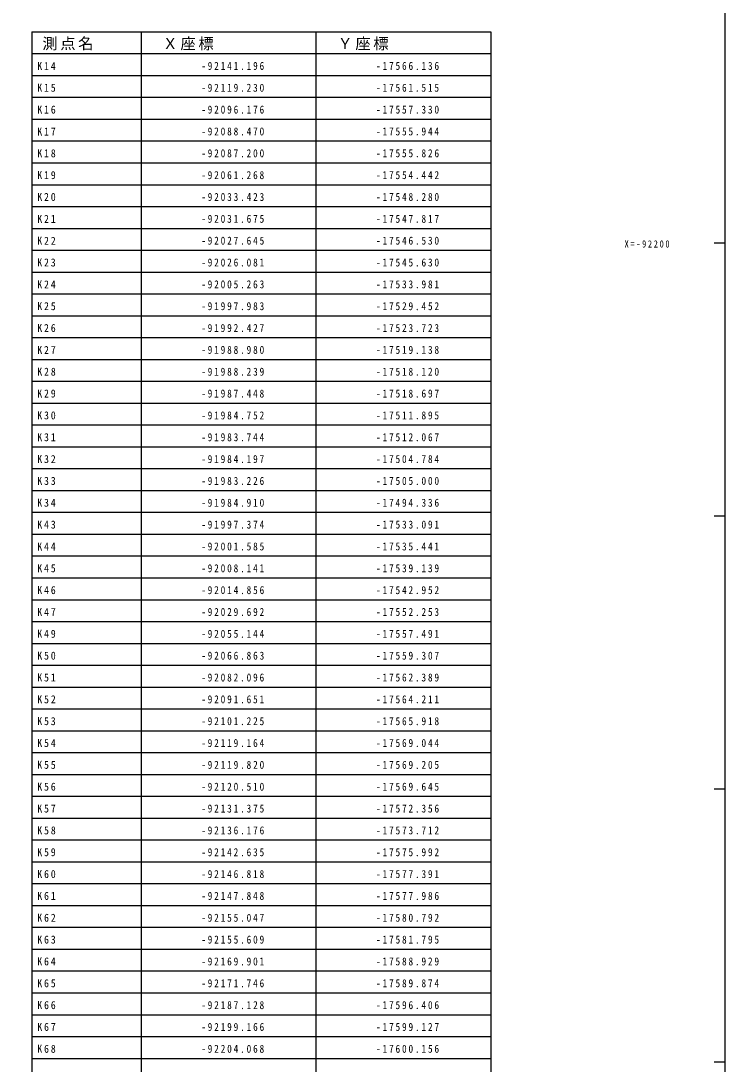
# Model space of a CAD drawing. Units: millimetres, scale not verified. Extents: x -200250 to 200250, y -256909 to 253091.
# Drawn here: x 135814 to 200250, y -106466 to -10938 of the extents above; entities that cross this region are included whole.
import ezdxf

# ---------------------------------------------------------------- set-up
doc = ezdxf.new("R2010")
doc.units = ezdxf.units.MM
doc.header["$LTSCALE"] = 1000
doc.layers.add('0-0_0', color=7, linetype='Continuous')
doc.styles.add('ＭＳ ゴシック', font='')
doc.styles.get('ＭＳ ゴシック').set_extended_font_data('MS Gothic')

msp = doc.modelspace()

# ---------------------------------------------------------------- linework, layer by layer
at = {"layer": '0-0_0'}
for p, q in [((136814, -11938), (178814, -11938)), ((136814, -11938), (136814, -239938)), ((146814, -11938), (146814, -239938)), ((162814, -11938), (162814, -239938)), ((178814, -11938), (178814, -239938)), ((136814, -13938), (178814, -13938)), ((136814, -15938), (178814, -15938)), ((136814, -17938), (178814, -17938)), ((136814, -19938), (178814, -19938)), ((136814, -21938), (178814, -21938)), ((136814, -23938), (178814, -23938)), ((136814, -25938), (178814, -25938)), ((136814, -27938), (178814, -27938)), ((136814, -29938), (178814, -29938)), ((199250, -31252), (200250, -31252)), ((136814, -31938), (178814, -31938)), ((136814, -33938), (178814, -33938)), ((136814, -35938), (178814, -35938)), ((136814, -37938), (178814, -37938)), ((136814, -39938), (178814, -39938)), ((136814, -41938), (178814, -41938)), ((136814, -43938), (178814, -43938)), ((136814, -45938), (178814, -45938)), ((136814, -47938), (178814, -47938)), ((136814, -49938), (178814, -49938)), ((136814, -51938), (178814, -51938)), ((136814, -53938), (178814, -53938)), ((136814, -55938), (178814, -55938)), ((199250, -56252), (200250, -56252)), ((136814, -57938), (178814, -57938)), ((136814, -59938), (178814, -59938)), ((136814, -61938), (178814, -61938)), ((136814, -63938), (178814, -63938)), ((136814, -65938), (178814, -65938)), ((136814, -67938), (178814, -67938)), ((136814, -69938), (178814, -69938)), ((136814, -71938), (178814, -71938)), ((136814, -73938), (178814, -73938)), ((136814, -75938), (178814, -75938)), ((136814, -77938), (178814, -77938)), ((136814, -79938), (178814, -79938)), ((136814, -81938), (178814, -81938)), ((199250, -81252), (200250, -81252)), ((136814, -83938), (178814, -83938)), ((136814, -85938), (178814, -85938)), ((136814, -87938), (178814, -87938)), ((136814, -89938), (178814, -89938)), ((136814, -91938), (178814, -91938)), ((136814, -93938), (178814, -93938)), ((136814, -95938), (178814, -95938)), ((136814, -97938), (178814, -97938)), ((136814, -99938), (178814, -99938)), ((136814, -101938), (178814, -101938)), ((136814, -103938), (178814, -103938)), ((136814, -105938), (178814, -105938)), ((199250, -106252), (200250, -106252))]:
    msp.add_line(p, q, dxfattribs=at)
msp.add_lwpolyline([(-200250, -256909), (200250, -256909), (200250, 253091), (-200250, 253091)], close=True, dxfattribs=at)

# ---------------------------------------------------------------- texts
at = {"layer": '0-0_0', "attachment_point": 7, "style": 'ＭＳ ゴシック'}
for s, insert, char_height in [('\\T1.17;測点名', (137780, -13638), 1026), ('\\T1.17;Ｘ座標', (148781, -13638), 1026), ('\\T1.17;Ｙ座標', (164781, -13638), 1026), ('\\T1.38;\\W0.9;K14', (137314, -15438), 733.1), ('\\T1.4;\\W0.85;-92141.196', (152314, -15438), 733.1), ('\\T1.4;\\W0.85;-17566.136', (168314, -15438), 733.1), ('\\T1.38;\\W0.9;K15', (137314, -17438), 733.1), ('\\T1.4;\\W0.85;-92119.230', (152314, -17438), 733.1), ('\\T1.4;\\W0.85;-17561.515', (168314, -17438), 733.1), ('\\T1.38;\\W0.9;K16', (137314, -19438), 733.1), ('\\T1.4;\\W0.85;-92096.176', (152314, -19438), 733.1), ('\\T1.4;\\W0.85;-17557.330', (168314, -19438), 733.1), ('\\T1.38;\\W0.9;K17', (137314, -21438), 733.1), ('\\T1.4;\\W0.85;-92088.470', (152314, -21438), 733.1), ('\\T1.4;\\W0.85;-17555.944', (168314, -21438), 733.1), ('\\T1.38;\\W0.9;K18', (137314, -23438), 733.1), ('\\T1.4;\\W0.85;-92087.200', (152314, -23438), 733.1), ('\\T1.4;\\W0.85;-17555.826', (168314, -23438), 733.1), ('\\T1.38;\\W0.9;K19', (137314, -25438), 733.1), ('\\T1.4;\\W0.85;-92061.268', (152314, -25438), 733.1), ('\\T1.4;\\W0.85;-17554.442', (168314, -25438), 733.1), ('\\T1.38;\\W0.9;K20', (137314, -27438), 733.1), ('\\T1.4;\\W0.85;-92033.423', (152314, -27438), 733.1), ('\\T1.4;\\W0.85;-17548.280', (168314, -27438), 733.1), ('\\T1.38;\\W0.9;K21', (137314, -29438), 733.1), ('\\T1.4;\\W0.85;-92031.675', (152314, -29438), 733.1), ('\\T1.4;\\W0.85;-17547.817', (168314, -29438), 733.1), ('\\T1.38;\\W0.9;K22', (137314, -31438), 733.1), ('\\T1.4;\\W0.85;-92027.645', (152314, -31438), 733.1), ('\\T1.4;\\W0.85;-17546.530', (168314, -31438), 733.1), ('\\T1.4;\\W0.85;X=-92200', (191050, -31702), 659.8), ('\\T1.38;\\W0.9;K23', (137314, -33438), 733.1), ('\\T1.4;\\W0.85;-92026.081', (152314, -33438), 733.1), ('\\T1.4;\\W0.85;-17545.630', (168314, -33438), 733.1), ('\\T1.38;\\W0.9;K24', (137314, -35438), 733.1), ('\\T1.4;\\W0.85;-92005.263', (152314, -35438), 733.1), ('\\T1.4;\\W0.85;-17533.981', (168314, -35438), 733.1), ('\\T1.38;\\W0.9;K25', (137314, -37438), 733.1), ('\\T1.4;\\W0.85;-91997.983', (152314, -37438), 733.1), ('\\T1.4;\\W0.85;-17529.452', (168314, -37438), 733.1), ('\\T1.38;\\W0.9;K26', (137314, -39438), 733.1), ('\\T1.4;\\W0.85;-91992.427', (152314, -39438), 733.1), ('\\T1.4;\\W0.85;-17523.723', (168314, -39438), 733.1), ('\\T1.38;\\W0.9;K27', (137314, -41438), 733.1), ('\\T1.4;\\W0.85;-91988.980', (152314, -41438), 733.1), ('\\T1.4;\\W0.85;-17519.138', (168314, -41438), 733.1), ('\\T1.38;\\W0.9;K28', (137314, -43438), 733.1), ('\\T1.4;\\W0.85;-91988.239', (152314, -43438), 733.1), ('\\T1.4;\\W0.85;-17518.120', (168314, -43438), 733.1), ('\\T1.38;\\W0.9;K29', (137314, -45438), 733.1), ('\\T1.4;\\W0.85;-91987.448', (152314, -45438), 733.1), ('\\T1.4;\\W0.85;-17518.697', (168314, -45438), 733.1), ('\\T1.38;\\W0.9;K30', (137314, -47438), 733.1), ('\\T1.4;\\W0.85;-91984.752', (152314, -47438), 733.1), ('\\T1.4;\\W0.85;-17511.895', (168314, -47438), 733.1), ('\\T1.38;\\W0.9;K31', (137314, -49438), 733.1), ('\\T1.4;\\W0.85;-91983.744', (152314, -49438), 733.1), ('\\T1.4;\\W0.85;-17512.067', (168314, -49438), 733.1), ('\\T1.38;\\W0.9;K32', (137314, -51438), 733.1), ('\\T1.4;\\W0.85;-91984.197', (152314, -51438), 733.1), ('\\T1.4;\\W0.85;-17504.784', (168314, -51438), 733.1), ('\\T1.38;\\W0.9;K33', (137314, -53438), 733.1), ('\\T1.4;\\W0.85;-91983.226', (152314, -53438), 733.1), ('\\T1.4;\\W0.85;-17505.000', (168314, -53438), 733.1), ('\\T1.38;\\W0.9;K34', (137314, -55438), 733.1), ('\\T1.4;\\W0.85;-91984.910', (152314, -55438), 733.1), ('\\T1.4;\\W0.85;-17494.336', (168314, -55438), 733.1), ('\\T1.38;\\W0.9;K43', (137314, -57438), 733.1), ('\\T1.4;\\W0.85;-91997.374', (152314, -57438), 733.1), ('\\T1.4;\\W0.85;-17533.091', (168314, -57438), 733.1), ('\\T1.38;\\W0.9;K44', (137314, -59438), 733.1), ('\\T1.4;\\W0.85;-92001.585', (152314, -59438), 733.1), ('\\T1.4;\\W0.85;-17535.441', (168314, -59438), 733.1), ('\\T1.38;\\W0.9;K45', (137314, -61438), 733.1), ('\\T1.4;\\W0.85;-92008.141', (152314, -61438), 733.1), ('\\T1.4;\\W0.85;-17539.139', (168314, -61438), 733.1), ('\\T1.38;\\W0.9;K46', (137314, -63438), 733.1), ('\\T1.4;\\W0.85;-92014.856', (152314, -63438), 733.1), ('\\T1.4;\\W0.85;-17542.952', (168314, -63438), 733.1), ('\\T1.38;\\W0.9;K47', (137314, -65438), 733.1), ('\\T1.4;\\W0.85;-92029.692', (152314, -65438), 733.1), ('\\T1.4;\\W0.85;-17552.253', (168314, -65438), 733.1), ('\\T1.38;\\W0.9;K49', (137314, -67438), 733.1), ('\\T1.4;\\W0.85;-92055.144', (152314, -67438), 733.1), ('\\T1.4;\\W0.85;-17557.491', (168314, -67438), 733.1), ('\\T1.38;\\W0.9;K50', (137314, -69438), 733.1), ('\\T1.4;\\W0.85;-92066.863', (152314, -69438), 733.1), ('\\T1.4;\\W0.85;-17559.307', (168314, -69438), 733.1), ('\\T1.38;\\W0.9;K51', (137314, -71438), 733.1), ('\\T1.4;\\W0.85;-92082.096', (152314, -71438), 733.1), ('\\T1.4;\\W0.85;-17562.389', (168314, -71438), 733.1), ('\\T1.38;\\W0.9;K52', (137314, -73438), 733.1), ('\\T1.4;\\W0.85;-92091.651', (152314, -73438), 733.1), ('\\T1.4;\\W0.85;-17564.211', (168314, -73438), 733.1), ('\\T1.38;\\W0.9;K53', (137314, -75438), 733.1), ('\\T1.4;\\W0.85;-92101.225', (152314, -75438), 733.1), ('\\T1.4;\\W0.85;-17565.918', (168314, -75438), 733.1), ('\\T1.38;\\W0.9;K54', (137314, -77438), 733.1), ('\\T1.4;\\W0.85;-92119.164', (152314, -77438), 733.1), ('\\T1.4;\\W0.85;-17569.044', (168314, -77438), 733.1), ('\\T1.38;\\W0.9;K55', (137314, -79438), 733.1), ('\\T1.4;\\W0.85;-92119.820', (152314, -79438), 733.1), ('\\T1.4;\\W0.85;-17569.205', (168314, -79438), 733.1), ('\\T1.38;\\W0.9;K56', (137314, -81438), 733.1), ('\\T1.4;\\W0.85;-92120.510', (152314, -81438), 733.1), ('\\T1.4;\\W0.85;-17569.645', (168314, -81438), 733.1), ('\\T1.38;\\W0.9;K57', (137314, -83438), 733.1), ('\\T1.4;\\W0.85;-92131.375', (152314, -83438), 733.1), ('\\T1.4;\\W0.85;-17572.356', (168314, -83438), 733.1), ('\\T1.38;\\W0.9;K58', (137314, -85438), 733.1), ('\\T1.4;\\W0.85;-92136.176', (152314, -85438), 733.1), ('\\T1.4;\\W0.85;-17573.712', (168314, -85438), 733.1), ('\\T1.38;\\W0.9;K59', (137314, -87438), 733.1), ('\\T1.4;\\W0.85;-92142.635', (152314, -87438), 733.1), ('\\T1.4;\\W0.85;-17575.992', (168314, -87438), 733.1), ('\\T1.38;\\W0.9;K60', (137314, -89438), 733.1), ('\\T1.4;\\W0.85;-92146.818', (152314, -89438), 733.1), ('\\T1.4;\\W0.85;-17577.391', (168314, -89438), 733.1), ('\\T1.38;\\W0.9;K61', (137314, -91438), 733.1), ('\\T1.4;\\W0.85;-92147.848', (152314, -91438), 733.1), ('\\T1.4;\\W0.85;-17577.986', (168314, -91438), 733.1), ('\\T1.38;\\W0.9;K62', (137314, -93438), 733.1), ('\\T1.4;\\W0.85;-92155.047', (152314, -93438), 733.1), ('\\T1.4;\\W0.85;-17580.792', (168314, -93438), 733.1), ('\\T1.38;\\W0.9;K63', (137314, -95438), 733.1), ('\\T1.4;\\W0.85;-92155.609', (152314, -95438), 733.1), ('\\T1.4;\\W0.85;-17581.795', (168314, -95438), 733.1), ('\\T1.38;\\W0.9;K64', (137314, -97438), 733.1), ('\\T1.4;\\W0.85;-92169.901', (152314, -97438), 733.1), ('\\T1.4;\\W0.85;-17588.929', (168314, -97438), 733.1), ('\\T1.38;\\W0.9;K65', (137314, -99438), 733.1), ('\\T1.4;\\W0.85;-92171.746', (152314, -99438), 733.1), ('\\T1.4;\\W0.85;-17589.874', (168314, -99438), 733.1), ('\\T1.38;\\W0.9;K66', (137314, -101438), 733.1), ('\\T1.4;\\W0.85;-92187.128', (152314, -101438), 733.1), ('\\T1.4;\\W0.85;-17596.406', (168314, -101438), 733.1), ('\\T1.38;\\W0.9;K67', (137314, -103438), 733.1), ('\\T1.4;\\W0.85;-92199.166', (152314, -103438), 733.1), ('\\T1.4;\\W0.85;-17599.127', (168314, -103438), 733.1), ('\\T1.38;\\W0.9;K68', (137314, -105438), 733.1), ('\\T1.4;\\W0.85;-92204.068', (152314, -105438), 733.1), ('\\T1.4;\\W0.85;-17600.156', (168314, -105438), 733.1)]:
    msp.add_mtext(s, dxfattribs=dict(at, insert=insert, char_height=char_height))

doc.saveas('drawing.dxf')
